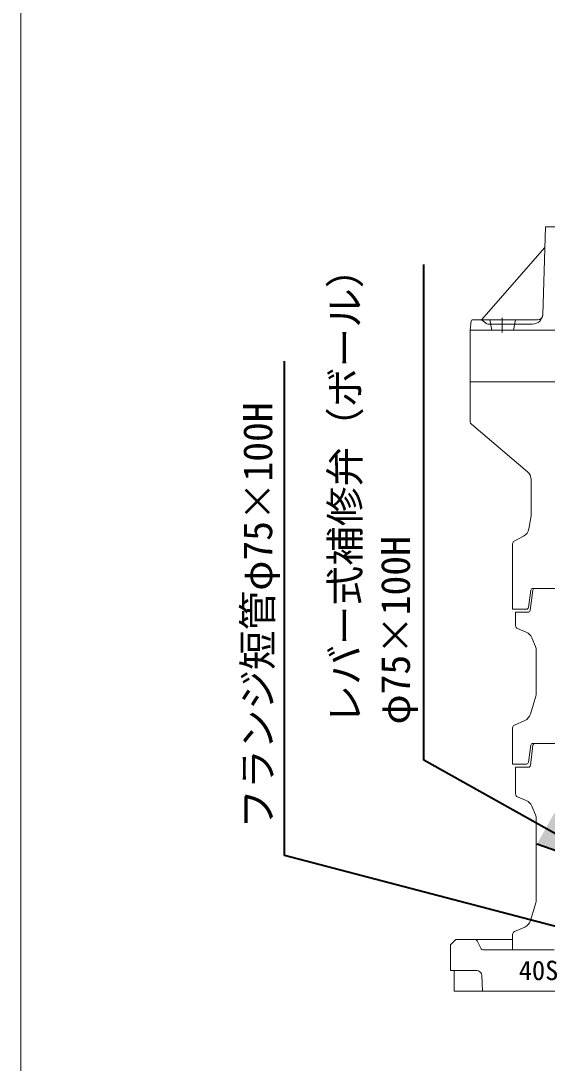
# Model space of a CAD drawing. Units: millimetres at full size, sheet at 1:20; details may follow other scales. Extents: x -5778 to 5792, y -3160 to 3160.
# Drawn here: x -4201 to -3691, y 110 to 1119 of the extents above; entities that cross this region are included whole.
import ezdxf
from ezdxf.enums import TextEntityAlignment as Align

# ---------------------------------------------------------------- set-up
doc = ezdxf.new("R2010")
doc.units = ezdxf.units.MM
doc.header["$LTSCALE"] = 20
for name, color, linetype, lineweight in [('0-7_TEMP01', 3, 'Continuous', 18), ('0-9_躯体', 7, 'Continuous', 9), ('0-D_図面枠', 3, 'Continuous', 18), ('0-E_寸法', 1, 'Continuous', 40)]:
    doc.layers.add(name, color=color, linetype=linetype, lineweight=lineweight)
doc.layers.add('0-F_注釈', color=1, linetype='Continuous')
doc.styles.add('ＭＳ ゴシック', font='')
doc.styles.get('ＭＳ ゴシック').set_extended_font_data('MS Gothic')

msp = doc.modelspace()

# ---------------------------------------------------------------- linework, layer by layer
at = {"layer": '0-7_TEMP01'}
msp.add_line((-3734.82, 831.36), (-3734.82, 816.98), dxfattribs=at)
at = {"layer": '0-9_躯体'}
for p, q in [((-3692.82, 919.16), (-3695.54, 834)), ((-3692.82, 919.16), (-3176.82, 919.16)), ((-3754.82, 829.16), (-3693.46, 899.16)), ((-3764.91, 828.26), (-3765.82, 819.15)), ((-3763.91, 829.16), (-3700.53, 829.16)), ((-3754, 828.5), (-3751.19, 826.25)), ((-3746.82, 829.16), (-3744.82, 819.16)), ((-3721.82, 829.16), (-3723.82, 819.15)), ((-3765.82, 819.15), (-3668.26, 819.15)), ((-3765.82, 819.15), (-3765.82, 769.16)), ((-3748.06, 825.16), (-3705.51, 825.16)), ((-3765.82, 769.16), (-3434.82, 769.16)), ((-3765.82, 769.16), (-3765.82, 730.57)), ((-3764.74, 728.26), (-3710.42, 682.16)), ((-3706.82, 674.47), (-3706.82, 640.99)), ((-3706.95, 639.34), (-3709.01, 627.02)), ((-3714.17, 619.84), (-3723.23, 615)), ((-3724.82, 612.36), (-3724.82, 569.15)), ((-3724.82, 569.15), (-3724.82, 549.15)), ((-3707.06, 567.43), (-3709.39, 550.88)), ((-3705.06, 567.43), (-3707.81, 547.88)), ((-3705.08, 569.15), (-3434.82, 569.15)), ((-3724.82, 549.15), (-3711.37, 549.15)), ((-3721.82, 546.15), (-3721.82, 533.13)), ((-3721.82, 546.15), (-3709.79, 546.15)), ((-3720, 530.38), (-3711.49, 526.74)), ((-3706.24, 521.48), (-3702.63, 513.04)), ((-3701.82, 509.11), (-3701.82, 467.64)), ((-3702.26, 464.74), (-3707.48, 447.56)), ((-3724.82, 434.19), (-3724.82, 399.16)), ((-3723.02, 436.94), (-3713.04, 441.31)), ((-3707.06, 417.43), (-3709.39, 400.88)), ((-3707.59, 397.9), (-3705.04, 417.42)), ((-3705.08, 419.16), (-3434.82, 419.16)), ((-3724.82, 399.16), (-3711.37, 399.16)), ((-3721.82, 396.15), (-3709.57, 396.15)), ((-3721.82, 396.15), (-3721.82, 370.13)), ((-3719.99, 367.38), (-3711.49, 363.74)), ((-3706.24, 358.48), (-3702.62, 350.05)), ((-3701.81, 346.11), (-3701.81, 267.64)), ((-3707.47, 247.56), (-3702.24, 264.73)), ((-3724.82, 234.2), (-3724.82, 219.15)), ((-3723.02, 236.95), (-3713.03, 241.31)), ((-3784.81, 224.16), (-3779.81, 229.16)), ((-3784.81, 224.16), (-3784.81, 199.15)), ((-3779.81, 229.16), (-3759.81, 229.16)), ((-3759.81, 229.16), (-3724.82, 229.16)), ((-3755.36, 220.27), (-3759.26, 228.05)), ((-3753.58, 219.15), (-3684.45, 219.15)), ((-3724.82, 219.15), (-3684.45, 219.15)), ((-3784.81, 199.15), (-3759.57, 199.15)), ((-3781.37, 199.15), (-3781.22, 179.16)), ((-3754.57, 194.41), (-3753.82, 179.16)), ((-3781.22, 179.16), (-3434.81, 179.16))]:
    msp.add_line(p, q, dxfattribs=at)
for centre, radius, start, end in [((-3763.91, 828.15), 1, 90, 174.289), ((-3755.87, 826.16), 3, 51.34, 90), ((-3705.51, 835.16), 10, 270, 358.172), ((-3700.53, 834.15), 5, 270, 358.172), ((-3748.06, 830.16), 5, 231.34, 270), ((-3762.82, 730.57), 3, 180, 230.195), ((-3716.82, 674.47), 10, 0, 50.194), ((-3716.82, 640.99), 10, 350.538, 0), ((-3718.88, 628.66), 10, 298.072, 350.538), ((-3721.82, 612.36), 3, 118.073, 180), ((-3705.08, 567.15), 2, 90, 172.001), ((-3703.08, 567.15), 2, 90, 172.001), ((-3711.37, 551.15), 2, 270, 352.001), ((-3709.79, 548.15), 2, 270, 352.001), ((-3718.82, 533.13), 3, 180, 246.801), ((-3715.43, 517.54), 10, 23.199, 66.801), ((-3711.82, 509.11), 10, 0, 23.199), ((-3711.82, 467.64), 10, 343.072, 0), ((-3717.05, 450.48), 10, 293.629, 343.072), ((-3721.82, 434.19), 3, 113.629, 180), ((-3705.08, 417.15), 2, 90, 172.001), ((-3703.06, 417.15), 2, 90, 172.569), ((-3711.37, 401.15), 2, 270, 352.001), ((-3709.57, 398.15), 2, 270, 352.569), ((-3718.82, 370.13), 3, 180, 246.801), ((-3715.43, 354.54), 10, 23.199, 66.801), ((-3711.82, 346.11), 10, 0, 23.199), ((-3711.82, 267.64), 10, 343.072, 0), ((-3717.04, 250.47), 10, 293.629, 343.072), ((-3721.82, 234.2), 3, 113.629, 180), ((-3761.05, 227.15), 2, 26.565, 90), ((-3753.58, 221.15), 2, 206.565, 270), ((-3759.57, 194.16), 5, 2.862, 90)]:
    msp.add_arc(centre, radius, start, end, dxfattribs=at)
at = {"layer": '0-D_図面枠'}
msp.add_lwpolyline([(-4201.03, 3040.37), (1498.97, 3040.37), (1498.97, -799.63), (-4201.03, -799.63)], close=True, dxfattribs=at)
at = {"layer": '0-E_寸法'}
for p, q in [((-3810.85, 402.82), (-3810.85, 882.76)), ((-3945.62, 310.63), (-3945.62, 789.21)), ((-3606.82, 288.66), (-3810.85, 402.82)), ((-3606.82, 288.66), (-3701.24, 321.59)), ((-3481.32, 188.66), (-3945.62, 310.63))]:
    msp.add_line(p, q, dxfattribs=at)
msp.add_solid([(-3701.24, 321.59), (-3684.28, 351.9), (-3606.82, 288.66)], dxfattribs=at)

# ---------------------------------------------------------------- texts
at = {"layer": '0-E_寸法', "style": 'ＭＳ ゴシック'}
for s, p in [('レバー式補修弁（ボール）', (-3864.56, 437.51)), ('フランジ短管φ75×100H', (-3949.16, 336.64)), ('φ75×100H', (-3815.75, 437.51))]:
    msp.add_text(s, height=28.15, rotation=90, dxfattribs=at).set_placement(p, align=Align.BOTTOM_LEFT)
at = {"layer": '0-F_注釈', "style": 'ＭＳ ゴシック'}
msp.add_text('40S', height=18.77, dxfattribs=at).set_placement((-3718.8, 184.32), align=Align.BOTTOM_LEFT)

doc.saveas('drawing.dxf')
